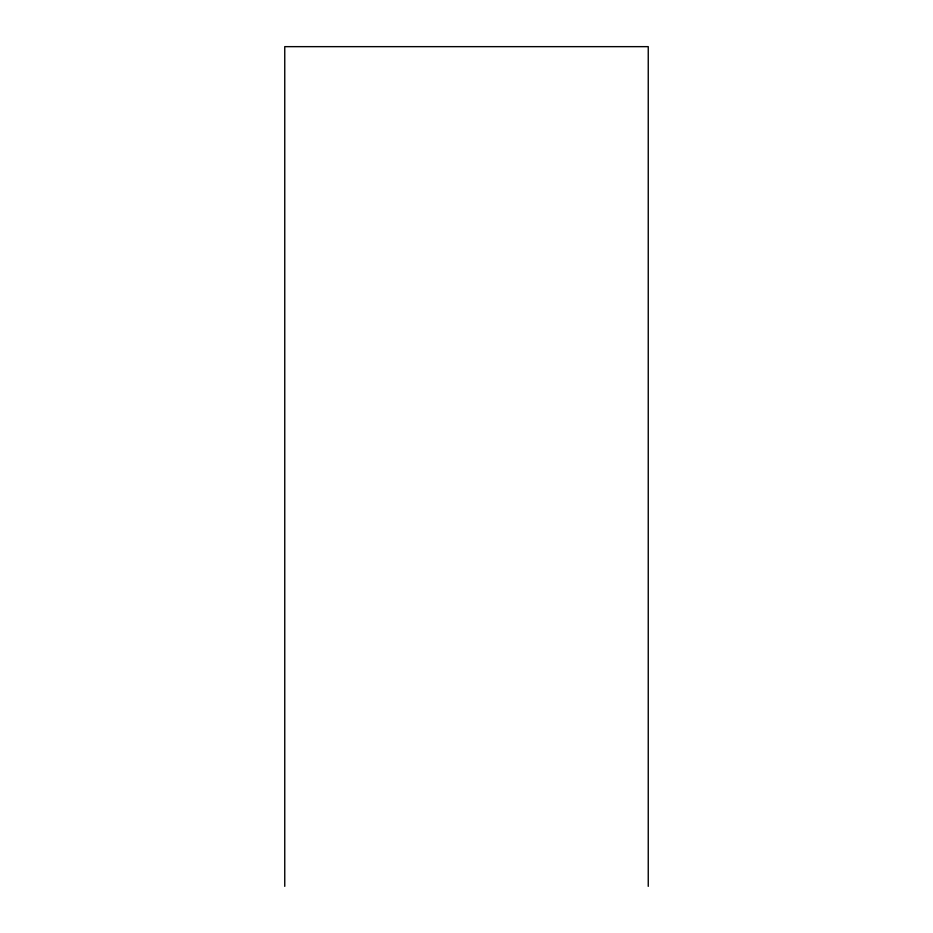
<?xml version="1.0" encoding="UTF-8"?>
<svg xmlns="http://www.w3.org/2000/svg" width="933" height="933" viewBox="0 0 933 933"><rect width="100%" height="100%" fill="white"/><g stroke="black" fill="none" stroke-linecap="round" stroke-linejoin="round"><path stroke-width="1.4" d="M648.248 886.35L648.248 46.65L284.752 46.65L284.752 886.35"/></g></svg>
